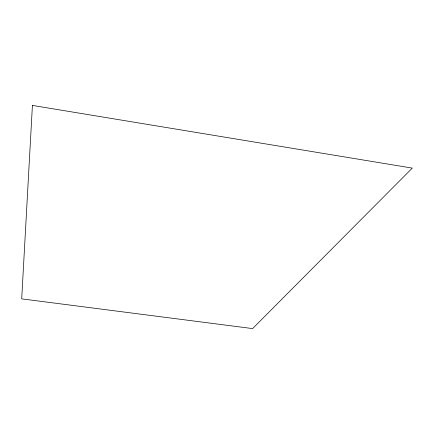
<?xml version="1.0" encoding="UTF-8"?>
<svg xmlns="http://www.w3.org/2000/svg" width="434" height="434" viewBox="0 0 434 434"><rect width="100%" height="100%" fill="white"/><g stroke="black" fill="none" stroke-linecap="round" stroke-linejoin="round"><path stroke-width="0.65" d="M32.414 105.413L21.7 298.863L252.61 328.587L412.3 168.104L32.414 105.413"/></g></svg>
